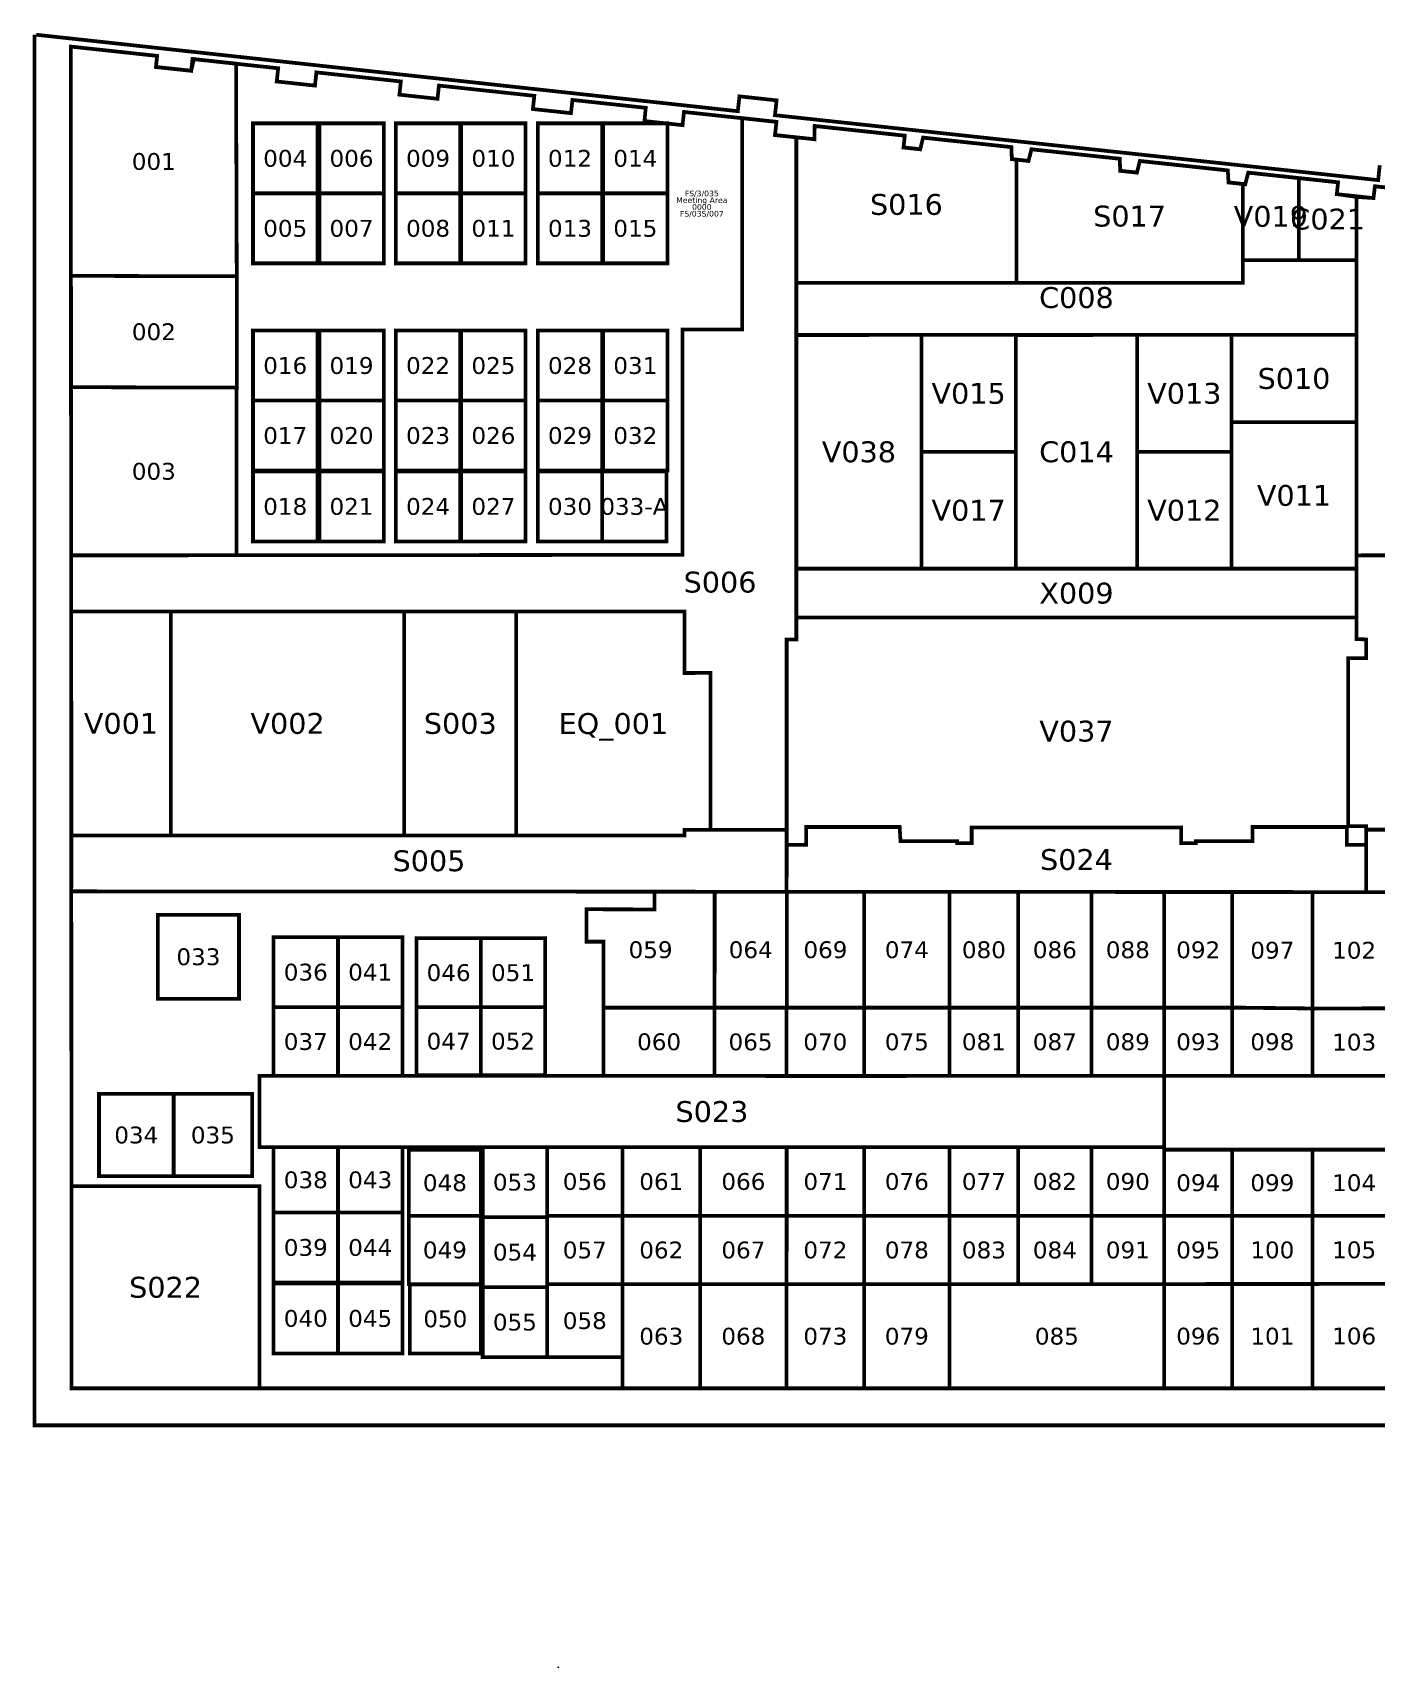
# Model space of a CAD drawing. Header units: millimetres. Extents: x -50 to 62924, y -6482 to 37305.
# Drawn here: x -50 to 35930, y -6482 to 37305 of the extents above; entities that cross this region are included whole.
import ezdxf
from ezdxf.enums import TextEntityAlignment as Align

# ---------------------------------------------------------------- set-up
doc = ezdxf.new("R2010")
doc.units = ezdxf.units.MM
doc.header["$MEASUREMENT"] = 0
doc.layers.get('0').update_dxf_attribs({"linetype": 'CONTINUOUS'})
for name, color, linetype in [('DESK NO.', 7, 'CONTINUOUS'), ('EXT. NO', 7, 'CONTINUOUS'), ('FT$', 213, 'CONTINUOUS'), ('G.O.P. NO.', 1, 'CONTINUOUS'), ('GROS$', 7, 'CONTINUOUS'), ('RM_', 161, 'CONTINUOUS'), ('RM_TXT', 7, 'CONTINUOUS'), ('USER ID', 7, 'CONTINUOUS')]:
    doc.layers.add(name, color=color, linetype=linetype)
doc.layers.get('FT$').off()
doc.styles.get("Standard").update_dxf_attribs({"font": 'verdana.TTF'})

# ---------------------------------------------------------------- blocks, each defined once
blk = doc.blocks.new('attribmeet4-2')
for p, q in [((-678.4147286594089, 1303.643358054966), (-733.9906334073021, 1370.912074881164)), ((-357.4211337148154, 1624.636952999566), (-424.6898505410063, 1680.21285774746)), ((-351.9137593275373, 1613.613793616258), (-244.1821772495678, 1511.927940739532)), ((-312.5591800605907, 1660.465572192175), (-190.696751651747, 1576.229861257872)), ((-123.7442656748171, 1420.395597538778), (-211.2879125896361, 1503.904964018051)), ((299.0086817012343, 1420.395597538782), (386.552328616046, 1503.904964018055)), ((487.8235960869933, 1660.465572192183), (365.9611676781642, 1576.22986125788)), ((527.1781753539544, 1613.613793616265), (419.4465932759776, 1511.927940739539)), ((532.685549741218, 1624.63695299957), (599.9542665674235, 1680.212857747463)), ((853.679144685826, 1303.643358054973), (909.2550494337193, 1370.912074881167)), ((-714.2433478520252, 1258.781404400741), (-630.0076369177259, 1136.918975991905)), ((-667.3915692761075, 1298.135983667695), (-565.7057163993813, 1190.404401589722)), ((-474.1733731986242, 1069.966490014975), (-557.6827396778972, 1157.510136929786)), ((649.4377892250341, 1069.966490014978), (732.9471557043071, 1157.510136929794)), ((842.6559853025101, 1298.135983667698), (740.9701324257912, 1190.404401589725)), ((889.5077638784278, 1258.781404400748), (805.2720529441285, 1136.918975991908)), ((-714.2433478520252, 458.3986282531496), (-630.0076369177186, 580.2610566619896)), ((-667.3915692761075, 419.0440489861994), (-565.7057163993741, 526.7756310641726)), ((-474.1733731986242, 647.2135426389195), (-557.6827396778972, 559.6698957241042)), ((649.4377892250413, 647.2135426389195), (732.9471557043144, 559.6698957241078)), ((842.6559853025246, 419.0440489861994), (740.9701324257985, 526.7756310641726)), ((889.5077638784423, 458.3986282531532), (805.2720529441431, 580.2610566619896)), ((-678.4147286594089, 413.5366745989249), (-733.9906334073021, 346.2679577727304)), ((-357.4211337148154, 92.54307965432781), (-424.6898505410063, 36.96717490643459)), ((-351.9137593275373, 103.5662390376328), (-244.1821772495678, 205.252091914359)), ((-312.5591800605907, 56.71446046171513), (-190.696751651747, 140.950171396018)), ((-123.7442656748171, 296.7844351151161), (-211.2879125896288, 213.2750686358431)), ((299.0086817012343, 296.7844351151161), (386.5523286160533, 213.2750686358431)), ((487.8235960870079, 56.71446046171877), (365.9611676781642, 140.9501713960217)), ((527.1781753539544, 103.5662390376365), (419.4465932759849, 205.2520919143626)), ((532.6855497412325, 92.54307965432781), (599.9542665674235, 36.96717490643459)), ((853.679144685826, 413.5366745989286), (909.2550494337193, 346.2679577727304))]:
    blk.add_line(p, q)
blk.add_circle((87.63220801320858, 858.5900163269525), 600)
for centre, radius, start, end in [((-482.9878212725525, 1692.929933698024), 59.66889819513867, 285.3174819639891, 103.7349711330629), ((658.2522372989624, 1692.929933698031), 59.66889819513867, 76.26502886693713, 254.6825180360109), ((-746.70770935787, 1429.210045612706), 59.66889819513867, 166.2650288669866, 344.682518036267), ((-284.0437152707673, 1230.265939610928), 562.5553588636852, 112.261065160936, 157.738934839064), ((-277.9942489590176, 1224.216473299179), 452.6194436559768, 114.7134097283245, 155.286590271399), ((-818.6709126765782, 1764.893137016743), 814.485733991445, 300.7579520874068, 329.2420479131113), ((-324.9611561173806, 1630.928561539889), 32.03504343856697, 67.22347857096759, 212.7173146425754), ((-222.3937219585423, 1548.199782138321), 42.31292074881826, 239.0068083478122, 41.48678419072045), ((-193.4017847044015, 1379.377771837795), 80.83707059682546, 337.4327041800954, 30.49170126647439), ((368.6662007308114, 1379.377771837806), 80.83707059682546, 149.5082987335256, 202.5672958199047), ((993.9353287029953, 1764.893137016743), 814.485733991445, 210.7579520868887, 239.2420479125932), ((397.6581379849522, 1548.199782138328), 42.31292074881826, 138.5132158092795, 300.9931916521878), ((500.2255721437905, 1630.928561539893), 32.03504343856697, 327.2826853574247, 112.7765214290324), ((453.2586649854347, 1224.216473299179), 452.6194436559768, 24.71340972860101, 65.28659027167551), ((459.3081312971844, 1230.265939610928), 562.5553588636852, 22.26106516093597, 67.73893483906403), ((921.9721253842727, 1429.210045612714), 59.66889819513867, 195.317481963733, 13.73497113301338), ((-684.7063371997356, 1271.183380457538), 32.03504343856697, 57.28268535722426, 202.7765214286634), ((-601.9775577981636, 1168.615946298696), 42.31292074881826, 228.5132158092015, 30.99319165218783), ((-433.1555474976412, 1139.624009044555), 80.83707059682546, 239.5082987335256, 292.5672958200972), ((608.4199635240511, 1139.624009044566), 80.83707059682546, 247.4327041799029, 300.4917012664744), ((777.2419738245735, 1168.615946298703), 42.31292074881826, 149.0068083478122, 311.4867841907985), ((859.9707532261382, 1271.183380457542), 32.03504343856697, 337.2234785713365, 122.7173146427757), ((-684.7063371997356, 445.9966521963561), 32.03504343856697, 157.2234785713366, 302.7173146427758), ((-601.9775577981636, 548.5640863551944), 42.31292074881826, 329.0068083478122, 131.4867841907985), ((-433.1555474976412, 577.5560236093352), 80.83707059682546, 67.43270417990286, 120.4917012664744), ((-818.6709126765854, -47.71310436284148), 814.485733991445, 30.75795208688868, 59.24204791259318), ((993.9353287029953, -47.71310436284512), 814.485733991445, 120.7579520874068, 149.2420479131113), ((608.4199635240584, 577.5560236093352), 80.83707059682546, 59.50829873352561, 112.5672958200971), ((777.2419738245808, 548.564086355198), 42.31292074881826, 48.51321580920148, 210.9931916521878), ((859.9707532261527, 445.9966521963561), 32.03504343856697, 237.2826853572242, 22.77652142866345), ((-746.70770935787, 287.9699870411878), 59.66889819513867, 15.31748196373301, 193.7349711330134), ((-284.0437152707746, 486.9140930429694), 562.5553588636852, 202.261065160936, 247.738934839064), ((-277.9942489590176, 492.9635593547227), 452.6194436559768, 204.713409728601, 245.2865902716755), ((-482.9878212725453, 24.25009895587027), 59.66889819513867, 256.2650288669371, 74.68251803601089), ((-324.9611561173806, 86.2514711140011), 32.03504343856697, 147.2826853574246, 292.7765214290324), ((-222.3937219585423, 168.9802505155694), 42.31292074881826, 318.5132158092796, 120.9931916521878), ((-193.4017847044015, 337.8022608160954), 80.83707059682546, 329.5082987335256, 22.56729581990466), ((368.6662007308187, 337.8022608160991), 80.83707059682546, 157.4327041800953, 210.4917012664744), ((397.6581379849595, 168.9802505155731), 42.31292074881826, 59.00680834781217, 221.4867841907205), ((500.2255721437978, 86.25147111400474), 32.03504343856697, 247.2234785709676, 32.7173146425754), ((658.2522372989697, 24.25009895587391), 59.66889819513867, 105.3174819639891, 283.7349711330629), ((453.2586649854347, 492.9635593547191), 452.6194436559768, 294.7134097283245, 335.286590271399), ((459.3081312971844, 486.9140930429658), 562.5553588636852, 292.261065160936, 337.738934839064), ((921.9721253842872, 287.9699870411878), 59.66889819513867, 346.2650288669866, 164.682518036267)]:
    blk.add_arc(centre, radius, start, end)
at = {"layer": 'DESK NO.', "linetype": 'Continuous', "flags": 12}
blk.add_attdef('DESK.NO', text='', height=150, dxfattribs=at).set_placement((80.9073413435035, 1051.420354466925), align=Align.CENTER)
at = {"layer": 'EXT. NO', "linetype": 'Continuous', "flags": 12}
blk.add_attdef('EXT.NO', text='', height=150, dxfattribs=at).set_placement((80.9073413435035, 690.1379533755207), align=Align.CENTER)
at = {"layer": 'G.O.P. NO.', "linetype": 'Continuous', "flags": 12}
blk.add_attdef('GOP.NO', text='', height=150, dxfattribs=at).set_placement((80.9073413435035, 509.4967528298184), align=Align.CENTER)
at = {"layer": 'USER ID', "linetype": 'Continuous', "flags": 12}
blk.add_attdef('USER-ID', text='', height=150, dxfattribs=at).set_placement((80.9073413435035, 870.779153921223), align=Align.CENTER)
blk = doc.blocks.new('_AFMLGND')
blk.add_point((0, 0))

msp = doc.modelspace()

# ---------------------------------------------------------------- linework, layer by layer
at = {"layer": 'GROS$', "linetype": 'Continuous', "const_width": 100, "flags": 128}
msp.add_lwpolyline([(52678.751, 0.352999999999156), (-0.00999999999839929, 0), (-0.00999999999839929, 37255.148), (-0.00999999999839929, 37255.147), (18832.49099999999, 35202.029), (18875.315, 35599.73), (19869.56699999999, 35492.671), (19826.743, 35094.97), (35979.72, 33355.65), (36022.54399999999, 33753.351)], dxfattribs=at)
at = {"layer": 'GROS$', "linetype": 'Continuous', "ltscale": 500, "const_width": 100, "flags": 128}
for points in [[(52393.60999502424, 990.8599999999988), (990.1100000000006, 990.8599999999988), (971.2735790797101, 36930.42)], [(990.1100000000006, 36930.42), (3282.042446091988, 36683.63500975583), (3249.889999999999, 36385.03), (4194.429592941614, 36283.32621958239), (4228.461948504779, 36599.41574619743), (4266.409813425155, 36595.32826785211), (6523.370000000003, 36352.31), (6485.26783368081, 35998.43538447435), (7509.17330069995, 35888.18350562407), (7547.273946586594, 36242.05895511195), (9808.214996994675, 35998.60581729161), (9770.11, 35644.726), (10790.21360638829, 35534.88634444657), (10828.31383203438, 35888.75789077717), (13382.5533985907, 35613.73014611033), (13344.45, 35259.856), (14364.55330329673, 35150.01352974026), (14402.82, 35503.86), (16366.47470335332, 35292.46368932382), (16332.17, 34938.136), (17352.27358478464, 34828.29614381613), (17390.55, 35182.14999999999), (19866.50561727712, 34915.60217873765), (19828.39762532377, 34561.67482942349), (20884.94, 34451.57635540693), (20890.58, 34805.27), (23303.21496871485, 34545.48830432557), (23269.18, 34229.39999999999), (23716.60040705838, 34181.2237804176), (23793.14, 34492.73), (26157.09, 34240.00999999999), (26169.67, 33917.08), (26617.09, 33868.89999999999), (26695.71, 34180.19), (29059.65, 33927.47), (29072.14, 33604.55), (29519.56, 33556.37), (29598.27, 33867.64999999999), (31953.53, 33614.04), (31972.62, 33292.23), (32420.04040705839, 33244.0537804176), (32500.83, 33555.11), (34906.42388453163, 33295.98512838533), (34872.4, 32979.99), (35854.72161240842, 32874.21577875422), (35893.37, 33189.81), (38161.49602588558, 32945.6359742907)]]:
    msp.add_lwpolyline(points, dxfattribs=at)
at = {"layer": 'RM_', "linetype": 'Continuous', "ltscale": 500, "const_width": 100, "flags": 128}
for points in [[(5394.888523344231, 36476.45857642234), (5414.014616631652, 30779.58575113544), (974.4910313806183, 30791.57756783927), (971.2721957113622, 36933.05944249629), (3281.825175971095, 36684.26947677793), (3249.888616631652, 36387.66944249629), (4194.428209573266, 36285.96566207868), (4266.408430056807, 36597.9677103484)], [(978.4159326174704, 23302.93500177535), (17349.99061663164, 23317.95044249629), (17349.99061663164, 29352.95044249629), (18949.99061663164, 29352.95044249629), (18949.99061663164, 35016.80570142005), (19866.50423390875, 34918.24162123394), (19828.39624195542, 34564.31427191978), (20399.91061663165, 34502.70344249629), (20399.91061663165, 21052.84744249629), (20139.98861663163, 21052.84744249629), (20139.98861663163, 15952.9774424963), (18099.97461663163, 15952.9774424963), (18099.97461663163, 20154.8674424963), (17405.97661663164, 20153.07744249629), (17405.97661663164, 21802.82444249629), (979.2020782167965, 21802.98301750872)], [(26292.36512782823, 30603.0694424963), (20399.91061663165, 30603.0694424963), (20399.91061663165, 34502.70344249629), (20884.93661663163, 34450.47672612498), (20890.57934133083, 34807.84388575987), (23303.20632131255, 34548.06028455419), (23269.18165947081, 34232.06770183984), (23716.59661663164, 34183.7894424963), (23793.14035323897, 34495.30199635174), (26157.15381929843, 34240.75293567752), (26169.66861663165, 33919.71944249629), (26292.36512782823, 33906.10021487532)], [(32355.21861663164, 30603.0694424963), (26292.36512782823, 30603.0694424963), (26292.36512782823, 33906.10021487532), (26616.92814002084, 33870.07394569054), (26695.8413819515, 34182.74750048389), (29059.71430436554, 33928.21099112397), (29072.13861663165, 33607.1894424963), (29519.55861663164, 33559.00944249629), (29598.40238195009, 33870.20550048404), (31953.53271334872, 33616.61038201836), (31972.61606803408, 33294.91240552322), (32355.21861663164, 33253.67897767959)], [(33854.91861663165, 33411.85885474742), (33854.91861663165, 31213.2994424963), (32355.21861663164, 31213.2994424963), (32355.21861663164, 33253.67897767959), (32420.03902369004, 33246.69322291389), (32500.96443863978, 33557.6633867015), (33854.91861663165, 33411.85885474742)], [(33854.91861663165, 33411.85885474742), (33854.91861663165, 31213.2994424963), (35399.9285298984, 31213.31123511131), (35399.91561663165, 32905.14337863558), (34872.39861663163, 32982.62944249628), (34906.42250116359, 33298.62457088158)], [(35399.91561663165, 32905.14337863558), (35854.72022904005, 32876.85522125052), (35893.36861663163, 33192.44944249629), (36849.99061663164, 33089.36920315372), (36849.99061663164, 29352.95044249629), (38449.99061663164, 29352.95044249629), (38449.99461663165, 27853.0794424963), (36849.99461663165, 27853.0794424963), (36849.99461663165, 23318.02844249629), (35399.98890853635, 23302.8016510155), (35399.91561663165, 32905.14337863558)], [(33854.91861663165, 31213.2994424963), (35399.9285298984, 31213.31123511131), (35399.94379455023, 29213.41228534396), (20399.91061663165, 29207.1744424963), (20399.91061663165, 30603.0694424963), (32355.21861663164, 30603.0694424963), (32355.21861663164, 31211.28946930129)], [(974.4910313806183, 30791.57756783927), (5414.014616631652, 30779.58575113544), (5414.014616631652, 27797.02844249629), (976.054230525289, 27809.02107849442)], [(20399.91061663165, 29207.1744424963), (23748.69709031494, 29208.56705299958), (23748.10749651549, 22948.00060673292), (20399.91061663165, 22948.00060673292)], [(23748.69709031494, 29208.56705299958), (26275.56974294967, 29209.61786630888), (26275.29346198499, 26078.80915283428), (23748.40234288793, 26078.80915283428)], [(26275.5697491809, 29202.76859898769), (29523.69565834934, 29210.96861658852), (29526.30014667347, 22948.00042863484), (26275.56975662261, 22948.30656874183)], [(29524.99861663165, 29208.56705299958), (32051.87027033834, 29212.01997132447), (32051.5949883017, 26078.80915283428), (29526.30014294836, 26078.80915283428)], [(32051.87027033834, 29212.01997132447), (35399.94379455023, 29213.41228534396), (35399.94379455023, 26874.77981040528), (32051.87034090217, 26875.26586890258)], [(5405.994616631651, 27797.02844249629), (5410.112715422681, 23306.99960042391), (978.4150196716711, 23304.67688631198), (976.054230525289, 27809.02107849442)], [(32051.87314020747, 26874.77981040528), (35399.94379455023, 26874.77981040528), (35399.99161663165, 22948.0004424963), (32051.30003857502, 22946.90314582955)], [(23749.99861663165, 26078.80915283428), (26275.57259125358, 26078.80915283428), (26274.99859320136, 22947.76263476421), (23749.99862035677, 22948.00042863484)], [(29526.30014294836, 26078.80915283428), (32051.87411757029, 26078.80915283428), (32051.30003857502, 22947.76263477183), (29526.30014667347, 22948.00043550765)], [(37699.64461663165, 15956.18444249629), (37699.64461663165, 20158.07444249629), (38393.64261663164, 20156.28444249629), (38393.64261663164, 21806.03144249629), (45899.71061663164, 21806.03144249629), (45899.70961154415, 21203.0004639877), (52885.71061663164, 21203.3504424963), (52884.34386769281, 20468.85018439741), (54892.47339787267, 20469.22940253872), (54893.83061663163, 23302.95044249629), (35399.98890853635, 23302.80165162533), (35399.98890853635, 21058.6333714506), (35659.98861663166, 21053.00644249629), (35659.98861663166, 20552.84744249629), (35174.91461663163, 20552.84744249629), (35174.91461663163, 16053.1784424963), (35659.98861663166, 16053.1784424963), (35659.98861663166, 15956.18444249629)], [(3650.013731545911, 21802.93554100119), (9899.908616631648, 21802.8244424963), (9899.908616631647, 15803.03844243767), (3649.997574432906, 15803.0018073941)], [(9899.908616631648, 21802.8244424963), (12899.97661663165, 21802.8244424963), (12899.97661663165, 15803.0384424963), (9899.91861787293, 15803.0384424963)], [(12899.97661663165, 21802.8244424963), (17405.97661663165, 21802.8244424963), (17405.97661663165, 20153.07744249629), (18099.97461663164, 20154.8674424963), (18099.97461663164, 15952.9774424963), (17405.99461663166, 15952.9774424963), (17405.99461663166, 15797.03241850428), (12899.97661663165, 15803.0384424963)], [(20399.91061663165, 21638.45644249629), (35399.98890853635, 21638.4564424963), (35399.98890853635, 21058.6333714506), (35659.98861663166, 21053.00644249629), (35659.98861663166, 20552.84744249629), (35174.91461663163, 20552.84744249629), (35174.91461663163, 16053.1784424963), (35659.98861663166, 16053.1784424963), (35659.98861663166, 15552.82444249629), (35139.98861663166, 15552.82444249629), (35139.98861663166, 16028.0004424963), (32611.61261663164, 16028.0004424963), (32611.61261663164, 15650.4544424963), (31094.02561663164, 15650.4544424963), (31094.02561663164, 15592.36944249629), (30706.02561663164, 15592.36944249629), (30706.02561663164, 16016.63344249628), (25093.95161663165, 16016.63344249628), (25093.95161663165, 15592.36944249629), (24705.95161663165, 15592.36944249629), (24705.95161663165, 15650.4544424963), (23188.36461663165, 15650.4544424963), (23166.04061663165, 16028.0004424963), (20659.98861663163, 16028.0004424963), (20659.98861663163, 15552.82444249629), (20139.98861663163, 15552.82444249629), (20139.98861663163, 21052.84744249629), (20399.91061663165, 21052.84744249629)], [(990.1081818936946, 15803.01105901366), (17405.97661663164, 15797.03244249629), (17405.99461663165, 15952.9774424963), (18099.97461663163, 15952.9774424963), (20139.98861663163, 15952.9774424963), (20139.06293308066, 14293.15441940087), (983.1324840990856, 14303.83768470905)], [(20139.98861663163, 15552.82444249629), (20659.98861663163, 15552.82444249629), (20659.98861663163, 16028.0004424963), (23166.04061663165, 16028.0004424963), (23188.36461663165, 15650.4544424963), (24705.95161663165, 15650.4544424963), (24705.95161663165, 15592.3694424963), (25093.95161663165, 15592.3694424963), (25093.95161663165, 16016.63344249629), (30706.02561663164, 16016.63344249629), (30706.02561663164, 15592.3694424963), (31094.02561663164, 15592.3694424963), (31094.02561663164, 15650.4544424963), (32611.61261663164, 15650.4544424963), (32611.61261663164, 16028.0004424963), (35139.98861663166, 16028.0004424963), (35139.98861663166, 15552.82444249629), (35659.98861663166, 15552.82444249629), (35661.13033214947, 14284.49776006514), (26341.86876015801, 14289.69511365311), (20139.06293308066, 14293.15441940087)], [(18212.50200269892, 14294.22886272308), (16604.46251255423, 14288.60248374641), (16604.46251255421, 13820.00391226295), (14780.73405979005, 13824.01817737962), (14780.73405979005, 12955.41596217129), (15237.73405979006, 12955.41596217129), (15237.73405979006, 11188.22446196228), (18210.7540859779, 11188.22446196228)], [(20144.71225894441, 14293.15126877098), (18212.50200269892, 14294.22886272309), (18210.75408597791, 11188.22446196228), (20142.96494319771, 11188.22446196228)], [(22215.00943497024, 14291.99666372284), (20144.71225894441, 14293.15126877098), (20142.96494319771, 11188.22446196229), (22215.00943497024, 11188.22446196229)], [(24501.56661663165, 14290.72145043685), (22215.00943497024, 14291.99666372284), (22215.00943497024, 11188.22446196229), (24501.56661663165, 11188.22446196229)], [(26341.86876015801, 14289.69511365311), (24501.56661663165, 14290.72145043685), (24501.56661663165, 13110.03244249629), (24501.56661663165, 11188.22446196229), (26341.86876015802, 11188.22446196229)], [(28301.56661663165, 14288.60218986221), (26341.86876015801, 14289.69511365311), (26341.86876015801, 11188.22446196228), (28301.56661663165, 11188.22446196228)], [(30250.70619202041, 14284.87571270148), (28301.56661663166, 14288.60218986221), (28301.56661663166, 11188.22446196229), (30250.70619201793, 11188.22446196229)], [(30250.70619202042, 14284.87571270147), (32072.10061663165, 14286.49936248022), (32072.10061663165, 11191.40707513654), (30250.70619201793, 11188.22446196229)], [(32072.10061663165, 14286.49936248022), (34218.55750528236, 14285.30228314883), (34218.55750528236, 11167.01066667465), (32072.10061663165, 11191.40707513654)], [(5474.998616631652, 11427.63944249629), (5474.998616631652, 13677.63944249629), (3299.998616631653, 13677.63944249629), (3299.998616631653, 11427.63944249629)], [(10224.99861663165, 13052.63944249629), (11949.99861663165, 13052.63944249629), (11949.99861663165, 11202.63944249629), (10224.99861663165, 11202.63944249629), (10224.99861663165, 13052.63944249629)], [(11949.99861663165, 13052.63944249629), (13674.99861663165, 13052.63944249629), (13674.99861663165, 11202.63944249629), (11949.99861663165, 11202.63944249629), (11949.99861663165, 13052.63944249629)], [(10224.99861663165, 11202.63944249629), (11949.99861663165, 11202.63944249629), (11949.99861663165, 9377.639442496293), (10224.99861663165, 9377.639442496293), (10224.99861663165, 11202.63944249629)], [(11949.99861663165, 11202.63944249629), (13674.99861663165, 11202.63944249629), (13674.99861663165, 9377.639442496293), (11949.99861663165, 9377.639442496293), (11949.99861663165, 11202.63944249629)], [(18210.75408597791, 11188.22446196228), (18210.75408597791, 9362.259962171287), (15237.73405979006, 9362.259962171287), (15237.73405979006, 11188.22446196228)], [(18210.75408597791, 9362.259962171287), (18210.75408597791, 11188.22446196228), (20134.58896091675, 11188.22446196228), (20134.58896091675, 9356.929102361864)], [(22215.00943497024, 11188.22446196229), (22215.00943497024, 9356.929102361864), (20134.58896091675, 9356.929102361864), (20134.58896091675, 11188.22446196229)], [(22215.00943497024, 9356.929102361864), (22215.00943497024, 11188.22446196229), (24501.56661663165, 11188.22446196229), (24501.56661663165, 9360.03244249629)], [(24501.56661663165, 9360.03244249629), (24501.56661663165, 11188.22446196229), (26341.86876015801, 11188.22446196228), (26341.86876015801, 9360.03244249629)], [(28301.56661663165, 11188.22446196228), (28301.56661663165, 9360.03244249629), (26341.86876015801, 9360.03244249629), (26341.86876015801, 11188.22446196228)], [(30250.70619201793, 11188.22446196229), (30250.70619201793, 9360.03244249629), (28301.56661663165, 9360.03244249629), (28301.56661663165, 11188.22446196229)], [(32072.10061663165, 11188.22446196229), (34218.55750528236, 11167.01066667465), (34218.55750528236, 9360.032442496296), (32072.10061663165, 9360.032442496296)], [(30250.70619201793, 9360.03244249629), (47393.97862674911, 9360.00059686434), (47393.81061663164, 7384.077442496346), (30250.70619201792, 7384.077442496353)], [(3724.998616631652, 6677.639442496293), (3724.998616631652, 8877.639442496293), (1724.998616631652, 8877.639442496293), (1724.998616631652, 6677.639442496293)], [(3724.998616631652, 8877.639442496293), (3724.998616631652, 6677.639442496293), (5824.998616631652, 6677.639442496293), (5824.998616631652, 8877.639442496293)], [(15743.15261663165, 5613.032442496289), (15743.15261663165, 7451.493966040216), (13724.99861663165, 7451.493966040216), (13724.99861663165, 5613.032442496289)], [(15743.15261663165, 7451.493966040216), (15743.15261663165, 5613.032442496296), (17822.13343497024, 5613.032442496296), (17822.13343497024, 7451.493966040216)], [(17822.13343497024, 5613.032442496296), (17822.13343497024, 7451.493966040216), (20140.8553377072, 7451.493966040216), (20140.8553377072, 5613.032442496296)], [(22215.00943497023, 5613.032442496296), (22215.00943497023, 7451.493966040216), (20140.8553377072, 7451.493966040216), (20140.8553377072, 5613.032442496296)], [(22215.00943497024, 5613.032442496296), (22215.00943497023, 7451.493966040216), (24501.56661663165, 7451.493966040216), (24501.56661663165, 5613.032442496289)], [(26341.86876015801, 7451.493966040223), (25407.73601653261, 7451.493966040223), (24501.56661663166, 7451.493966040223), (24501.56661663165, 5613.032442496296), (26341.86876015801, 5613.032442496289)], [(28301.56661663166, 7451.493966040223), (26341.86876015801, 7451.493966040223), (26341.86876015801, 5613.032442496296), (28301.56661663166, 5613.032442496296)], [(30250.70619201792, 7451.493966040223), (28301.56661663166, 7451.493966040223), (28301.56661663166, 5613.032442496289), (30250.70619201791, 5613.032442496289)], [(10025.66670239948, 5613.032442496289), (10025.66670239948, 7384.077442496309), (11949.99861663166, 7384.077442496309), (11949.99861663166, 5613.032442496289)], [(11949.99861663165, 5613.032442496289), (10025.66670239948, 5613.032442496289), (10025.66670239948, 3783.077442496287), (11949.99861663165, 3783.077442496287)], [(15743.15261663165, 5613.032442496289), (13724.99861663165, 5613.032442496289), (13724.99861663165, 3783.077442496287), (15743.15261663165, 3783.077442496287)], [(17822.13343497024, 5613.032442496289), (15743.15261663165, 5613.032442496289), (15743.15261663165, 3783.077442496287), (17822.13343497024, 3783.077442496287)], [(20139.87135536238, 5613.032442496289), (17822.13343497024, 5613.032442496289), (17822.13343497024, 3783.077442496287), (20138.85078918215, 3783.077442496287)], [(22215.00943497024, 5613.032442496289), (20139.87135536238, 5613.032442496289), (20138.85078918215, 3783.077442496287), (22215.00943497023, 3783.077442496287)], [(24501.56661663166, 5613.032442496289), (22215.00943497024, 5613.032442496296), (22215.00943497024, 3783.077442496287), (24501.56661663165, 3783.077442496287)], [(26341.86876015801, 5613.032442496289), (24501.56661663166, 5613.032442496289), (24501.56661663165, 3783.077442496287), (26341.86876015801, 3783.077442496287)], [(28301.56661663166, 5613.032442496289), (26341.86876015801, 5613.032442496289), (26341.86876015801, 3783.077442496287), (28301.56661663165, 3783.077442496287)], [(30250.70619201792, 5613.032442496289), (28301.56661663165, 5613.032442496289), (28301.56661663165, 3783.077442496287), (30250.70619201793, 3783.077442496287)], [(10049.99861663165, 3777.639442496293), (10049.99861663165, 1927.639442496293), (11949.99861663165, 1927.639442496293), (11949.99861663165, 3777.639442496293)], [(13724.99861663165, 1827.639442496293), (15743.15261663165, 1827.639442496293), (15743.15261663165, 3783.077442496287), (13724.99861663165, 3783.077442496287)], [(17822.13343497023, 3783.077442496287), (15743.15261663165, 3783.077442496287), (15743.15261663165, 993.4994424962933), (17822.13343497024, 993.4994424962933)], [(20138.85078918215, 3783.077442496287), (17822.13343497024, 3783.077442496287), (17822.13343497023, 993.4994424962933), (20136.02861663165, 993.4994424962933), (20136.02861663165, 1973.031431547868), (20137.84132624813, 1973.031431547868)], [(22215.00943497024, 3783.077442496287), (20138.85078918215, 3783.077442496287), (20137.29504110971, 993.4994424962933), (22215.00943497023, 993.4994424962933)], [(24501.56661663165, 3783.077442496287), (22215.00943497024, 3783.077442496287), (22215.00943497024, 993.4994424962933), (24501.56661663165, 993.4994424962933)], [(24501.56661663165, 3783.077442496287), (26341.86876015801, 3783.077442496287), (30250.70619201793, 3783.077442496287), (30250.70619201793, 3783.077442496287), (30250.70619201794, 993.4994424962933), (24501.56661663165, 993.4994424962933), (24501.56661663165, 3783.077442496287), (24501.56661663165, 3783.077442496287)]]:
    msp.add_lwpolyline(points, close=True, dxfattribs=at)
for points in [[(7574.998616631652, 34877.63944249629), (7574.998616631652, 33002.63944249629), (5849.998616631652, 33002.63944249629), (5849.998616631652, 34877.63944249629), (7574.998616631652, 34877.63944249629)], [(9349.998616631652, 34877.63944249629), (9349.998616631652, 33002.63944249629), (7624.998616631652, 33002.63944249629), (7624.998616631652, 34877.63944249629), (9349.998616631652, 34877.63944249629)], [(11399.99861663165, 34877.63944249629), (11399.99861663165, 33002.63944249629), (9674.998616631652, 33002.63944249629), (9674.998616631652, 34877.63944249629), (11399.99861663165, 34877.63944249629)], [(13149.99861663165, 34877.63944249629), (13149.99861663165, 33002.63944249629), (11424.99861663165, 33002.63944249629), (11424.99861663165, 34877.63944249629), (13149.99861663165, 34877.63944249629)], [(15199.99861663165, 34877.63944249629), (15199.99861663165, 33002.63944249629), (13474.99861663165, 33002.63944249629), (13474.99861663165, 34877.63944249629), (15199.99861663165, 34877.63944249629)], [(15224.99861663165, 34877.63944249629), (16949.96358818678, 34877.67166745734), (16949.96358818678, 33002.63944249629), (15224.99861663165, 33002.63944249629), (15224.99861663165, 34877.63944249629)], [(7574.998616631652, 33002.63944249629), (7574.998616631652, 31127.63944249629), (5849.998616631652, 31127.63944249629), (5849.998616631652, 33002.63944249629), (7574.998616631652, 33002.63944249629)], [(9349.998616631652, 33002.63944249629), (9349.998616631652, 31127.63944249629), (7624.998616631652, 31127.63944249629), (7624.998616631652, 33002.63944249629), (9349.998616631652, 33002.63944249629)], [(9674.998616631652, 33002.63944249629), (11399.99861663165, 33002.63944249629), (11399.99861663165, 31127.63944249629), (9674.998616631652, 31127.63944249629), (9674.998616631652, 33002.63944249629)], [(13149.99861663165, 33002.63944249629), (13149.99861663165, 31127.63944249629), (11424.99861663165, 31127.63944249629), (11424.99861663165, 33002.63944249629), (13149.99861663165, 33002.63944249629)], [(15199.99861663165, 33002.63944249629), (15199.99861663165, 31127.63944249629), (13474.99861663165, 31127.63944249629), (13474.99861663165, 33002.63944249629), (15199.99861663165, 33002.63944249629)], [(16949.99861663165, 33002.63944249629), (16949.99861663165, 31127.63944249629), (15224.99861663165, 31127.63944249629), (15224.99861663165, 33002.63944249629), (16949.99861663165, 33002.63944249629)], [(7574.998616631652, 29327.63944249629), (7574.998616631652, 27452.63944249629), (5849.998616631652, 27452.63944249629), (5849.998616631652, 29327.63944249629), (7574.998616631652, 29327.63944249629)], [(9349.998616631652, 29327.63944249629), (9349.998616631652, 27452.63944249629), (7624.998616631652, 27452.63944249629), (7624.998616631652, 29327.63944249629), (9349.998616631652, 29327.63944249629)], [(11399.99861663165, 29327.63944249629), (11399.99861663165, 27452.63944249629), (9674.998616631652, 27452.63944249629), (9674.998616631652, 29327.63944249629), (11399.99861663165, 29327.63944249629)], [(13149.99861663165, 29327.63944249629), (13149.99861663165, 27452.63944249629), (11424.99861663165, 27452.63944249629), (11424.99861663165, 29327.63944249629), (13149.99861663165, 29327.63944249629)], [(15199.99861663165, 29327.63944249629), (15199.99861663165, 27452.63944249629), (13474.99861663165, 27452.63944249629), (13474.99861663165, 29327.63944249629), (15199.99861663165, 29327.63944249629)], [(16949.99861663165, 29327.63944249629), (16949.99861663165, 27452.63944249629), (15224.99861663165, 27452.63944249629), (15224.99861663165, 29327.63944249629), (16949.99861663165, 29327.63944249629)], [(7574.998616631652, 27452.63944249629), (7574.998616631652, 25577.63944249629), (5849.998616631652, 25577.63944249629), (5849.998616631652, 27452.63944249629), (7574.998616631652, 27452.63944249629)], [(9349.998616631652, 27452.63944249629), (9349.998616631652, 25577.63944249629), (7624.998616631652, 25577.63944249629), (7624.998616631652, 27452.63944249629), (9349.998616631652, 27452.63944249629)], [(11399.99861663165, 27452.63944249629), (11399.99861663165, 25577.63944249629), (9674.998616631652, 25577.63944249629), (9674.998616631652, 27452.63944249629), (11399.99861663165, 27452.63944249629)], [(13149.99861663165, 27452.63944249629), (13149.99861663165, 25577.63944249629), (11424.99861663165, 25577.63944249629), (11424.99861663165, 27452.63944249629), (13149.99861663165, 27452.63944249629)], [(15199.99861663165, 27452.63944249629), (15199.99861663165, 25577.63944249629), (13474.99861663165, 25577.63944249629), (13474.99861663165, 27452.63944249629), (15199.99861663165, 27452.63944249629)], [(16949.99861663165, 27452.63944249629), (16949.99861663165, 25577.63944249629), (15224.99861663165, 25577.63944249629), (15224.99861663165, 27452.63944249629), (16949.99861663165, 27452.63944249629)], [(7574.998616631652, 25552.63944249629), (7574.998616631652, 23677.63944249629), (5849.998616631652, 23677.63944249629), (5849.998616631652, 25552.63944249629), (7574.998616631652, 25552.63944249629)], [(9349.998616631652, 25552.63944249629), (9349.998616631652, 23677.63944249629), (7624.998616631652, 23677.63944249629), (7624.998616631652, 25552.63944249629), (9349.998616631652, 25552.63944249629)], [(11399.99861663165, 25552.63944249629), (11399.99861663165, 23677.63944249629), (9674.998616631652, 23677.63944249629), (9674.998616631652, 25552.63944249629), (11399.99861663165, 25552.63944249629)], [(13149.99861663165, 25552.63944249629), (13149.99861663165, 23677.63944249629), (11424.99861663165, 23677.63944249629), (11424.99861663165, 25552.63944249629), (13149.99861663165, 25552.63944249629)], [(15199.99861663165, 25552.63944249629), (15199.99861663165, 23677.63944249629), (13474.99861663165, 23677.63944249629), (13474.99861663165, 25552.63944249629), (15199.99861663165, 25552.63944249629)], [(16924.99861663165, 25552.63944249629), (16924.99861663165, 23677.63944249629), (15199.99861663165, 23677.63944249629), (15199.99861663165, 25552.63944249629), (16924.99861663165, 25552.63944249629)], [(20399.91061663165, 22948.00042464882), (35399.98890853635, 22948.00044249628), (35399.98890853635, 21638.4564424963), (20399.91061663165, 21638.4564424963), (20399.91061663165, 22948.00042464882)], [(990.1081818937164, 15803.01105901366), (979.2020782168038, 21802.98301750872), (3650.013731545911, 21802.93554100119), (3649.997574432906, 15803.0018073941), (990.1081818937164, 15803.01105901366)], [(35659.98861663166, 15956.18444249629), (38393.62458021141, 15956.49997327531), (38393.83285789113, 15800.23969606686), (52569.91126960769, 15799.89386251599), (52569.84885121328, 14277.95444249625), (35661.13033214947, 14284.49776006514), (35659.98861663166, 15956.18444249629)], [(34218.55750528236, 14285.30228314883), (34218.55750528236, 14285.30228314883), (36454.25515229069, 14284.05543423301), (36454.25515229069, 11170.91721249957), (34218.55750528236, 11167.01066667465), (34218.55750528236, 14285.30228314883)], [(8124.998616631652, 13077.63944249629), (8124.998616631652, 11202.63944249629), (6399.998616631652, 11202.63944249629), (6399.998616631652, 13077.63944249629), (8124.998616631652, 13077.63944249629)], [(9849.998616631652, 13077.63944249629), (9849.998616631652, 11202.63944249629), (8124.998616631652, 11202.63944249629), (8124.998616631652, 13077.63944249629), (9849.998616631652, 13077.63944249629)], [(8124.998616631651, 11202.63944249629), (8124.998616631651, 9360.032442513293), (6399.998616631651, 9360.032442513293), (6399.998616631651, 11202.63944249629), (8124.998616631651, 11202.63944249629)], [(9849.998616631652, 11202.63944249629), (9849.998616631652, 9360.032442513293), (8124.998616631651, 9360.032442513293), (8124.998616631651, 11202.63944249629), (9849.998616631652, 11202.63944249629)], [(30250.70619201793, 11188.22446196229), (32072.10061663165, 11188.22446196229), (32072.10061663165, 9360.032442496296), (30250.70619201793, 9360.03244249629), (30250.70619201793, 11188.22446196229)], [(34218.55750528236, 11167.01066667465), (36454.25515229069, 11170.91721249957), (36454.25515229069, 9360.032442496304), (34218.55750528236, 9360.032442496296), (34218.55750528236, 11167.01066667465)], [(6026.119885497115, 9360.077442496295), (30250.70619201791, 9360.03244249629), (30250.70619201791, 7451.493966040223), (6026.119885497115, 7451.493966040209), (6026.119885497115, 9360.077442496295)], [(8124.998616631651, 7451.493966040209), (8124.998616631651, 5702.639442496293), (6399.998616631651, 5702.639442496293), (6399.998616631651, 7451.493966040209), (8124.99861663165, 7451.493966040209)], [(9849.998616631652, 7451.493966040209), (9849.998616631652, 5702.639442496293), (8124.998616631651, 5702.639442496293), (8124.99861663165, 7451.493966040209), (9849.998616631652, 7451.493966040209)], [(13724.99861663165, 7452.639442496293), (13724.99861663165, 5577.639442496293), (11999.99861663165, 5577.639442496293), (11999.99861663165, 7452.639442496293), (13724.99861663165, 7452.639442496293)], [(30250.70619201791, 7384.077442496353), (32072.10061663165, 7384.077442496346), (32072.10061663165, 5613.032442496289), (30250.70619201792, 5613.032442496289), (30250.70619201791, 7384.077442496353)], [(32072.10061663165, 7384.077442496346), (34218.55750528236, 7384.077442496346), (34218.55750528236, 5613.032442496289), (32072.10061663165, 5613.032442496289), (32072.10061663165, 7384.077442496346)], [(34218.55750528236, 7384.077442496346), (36454.25515229069, 7384.077442496346), (36454.25515229069, 5613.032442496289), (34218.55750528236, 5613.032442496289), (34218.55750528236, 7384.077442496346)], [(990.1086166316454, 6406.710406571896), (6026.119885497115, 6406.710406571896), (6026.119885497115, 993.4994424962933), (990.1100000000006, 990.8600000000006), (990.1086166316454, 6406.710406571896)], [(8124.998616631651, 5702.639442496293), (8124.998616631651, 3827.639442496293), (6399.998616631651, 3827.639442496293), (6399.998616631651, 5702.639442496293), (8124.998616631651, 5702.639442496293)], [(9849.998616631652, 5702.639442496293), (9849.998616631652, 3827.639442496293), (8124.998616631651, 3827.639442496293), (8124.998616631651, 5702.639442496293), (9849.998616631652, 5702.639442496293)], [(13724.99861663165, 5577.639442496293), (13724.99861663165, 3702.639442496293), (11999.99861663165, 3702.639442496293), (11999.99861663165, 5577.639442496293), (13724.99861663165, 5577.639442496293)], [(30250.70619201792, 5613.032442496289), (32072.10061663165, 5613.032442496289), (32072.10061663165, 3786.109038563853), (30250.70619201793, 3783.077442496287), (30250.70619201792, 5613.032442496289)], [(32072.10061663165, 5613.032442496289), (34218.55750528236, 5613.032442496289), (34218.55750528236, 3789.68168058739), (32072.10061663165, 3786.109038563853), (32072.10061663165, 5613.032442496289)], [(34218.55750528236, 5613.032442496289), (36454.25515229069, 5613.032442496289), (36454.25515229069, 3793.402858221038), (34218.55750528236, 3789.68168058739), (34218.55750528236, 5613.032442496289)], [(8124.998616631651, 3802.639442496293), (8124.998616631651, 1927.639442496293), (6399.998616631651, 1927.639442496293), (6399.998616631651, 3802.639442496293), (8124.998616631651, 3802.639442496293)], [(9849.998616631652, 3802.639442496293), (9849.998616631652, 1927.639442496293), (8124.998616631651, 1927.639442496293), (8124.998616631651, 3802.639442496293), (9849.998616631652, 3802.639442496293)], [(13724.99861663165, 3702.639442496293), (13724.99861663165, 1827.639442496293), (11999.99861663165, 1827.639442496293), (11999.99861663165, 3702.639442496293), (13724.99861663165, 3702.639442496293)], [(30250.70619201793, 3783.077442496287), (32072.10061663165, 3786.109038563853), (32072.10061663165, 993.4994424962933), (30250.70619201794, 993.4994424962933), (30250.70619201793, 3783.077442496287)], [(32072.10061663165, 993.4994424962933), (32072.10061663165, 3786.109038563853), (34218.55750528236, 3786.109038563853), (34218.55750528236, 993.4994424962933), (32072.10061663165, 993.4994424962933)], [(34218.55750528236, 3786.109038563853), (36454.25515229069, 3793.402858221038), (36454.25515229069, 993.4994424962933), (34218.55750528236, 993.4994424962933), (34218.55750528236, 3786.109038563853)]]:
    msp.add_lwpolyline(points, dxfattribs=at)

# ---------------------------------------------------------------- block references
at = {"ltscale": 500}
msp.add_blockref('_AFMLGND', (14023.95028349491, -6482.040441530262), dxfattribs=at)
at = {"layer": 'FT$', "linetype": 'Continuous'}
msp.add_blockref('attribmeet4-2', (17787.36379198679, 31871.84798367305), dxfattribs=at).add_auto_attribs({'GOP.NO': 'FS/03S/007', 'USER-ID': 'Meeting Area', 'EXT.NO': '0000', 'DESK.NO': 'FS/3/035'})

# ---------------------------------------------------------------- texts
at = {"layer": 'RM_TXT'}
for s, height, p in [('004', 450, (6712.498616631652, 33715.13944249629)), ('006', 450, (8487.498616631652, 33715.13944249629)), ('009', 450, (10537.49861663165, 33715.13944249629)), ('010', 450, (12287.49861663165, 33715.13944249629)), ('012', 450, (14337.49861663165, 33715.13944249629)), ('014', 450, (16087.48110240922, 33715.15555497682)), ('001', 450, (3192.643406171507, 33631.32259681587)), ('S016', 558.8, (23346.13787222994, 32426.05666412809)), ('S017', 558.8, (29323.79187222994, 32113.50847149009)), ('V019', 558.8, (33105.06861663164, 32106.0814145989)), ('C021', 558.8, (34627.42357326503, 32033.17914862186)), ('005', 450, (6712.498616631652, 31840.13944249629)), ('007', 450, (8487.498616631652, 31840.13944249629)), ('008', 450, (10537.49861663165, 31840.13944249629)), ('011', 450, (12287.49861663165, 31840.13944249629)), ('013', 450, (14337.49861663165, 31840.13944249629)), ('015', 450, (16087.49861663165, 31840.13944249629)), ('C008', 558.8, (27899.92720559094, 29930.8428388038)), ('002', 450, (3194.252824006135, 29069.30300516778)), ('016', 450, (6712.498616631652, 28165.13944249629)), ('019', 450, (8487.498616631652, 28165.13944249629)), ('022', 450, (10537.49861663165, 28165.13944249629)), ('025', 450, (12287.49861663165, 28165.13944249629)), ('028', 450, (14337.49861663165, 28165.13944249629)), ('031', 450, (16087.49861663165, 28165.13944249629)), ('S010', 558.8, (33725.90703244429, 27764.69604787462)), ('V015', 558.8, (25011.9860429188, 27364.81350957158)), ('V013', 558.8, (30788.434443485, 27366.01456207937)), ('017', 450, (6712.498616631652, 26290.13944249629)), ('020', 450, (8487.498616631652, 26290.13944249629)), ('023', 450, (10537.49861663165, 26290.13944249629)), ('026', 450, (12287.49861663165, 26290.13944249629)), ('029', 450, (14337.49861663165, 26290.13944249629)), ('032', 450, (16087.49861663165, 26290.13944249629)), ('V038', 558.8, (22074.3038534733, 25798.88382986625)), ('C014', 558.8, (27900.93494792719, 25800.08452261168)), ('003', 450, (3193.083472973985, 25331.8489824032)), ('V011', 558.8, (33725.64582760334, 24631.44147811741)), ('018', 450, (6712.498616631652, 24390.13944249629)), ('021', 450, (8487.498616631652, 24390.13944249629)), ('024', 450, (10537.49861663165, 24390.13944249629)), ('027', 450, (12287.49861663165, 24390.13944249629)), ('030', 450, (14337.49861663165, 24390.13944249629)), ('033-A', 450, (16062.49861663165, 24390.13944249629)), ('V017', 558.8, (25012.78560394262, 24233.88589379924)), ('V012', 558.8, (30789.08713025932, 24233.88589380305)), ('S006', 558.8, (18355.83061663164, 22308.34940302118)), ('X009', 558.8, (27899.949762584, 22013.82844249629)), ('V001', 558.8, (2314.607904881357, 18523.59241245141)), ('V002', 558.8, (6774.953095532277, 18523.56867419764)), ('S003', 558.8, (11399.94261663165, 18523.5314424963)), ('EQ_001', 558.8, (15499.97561663164, 18520.52843050029)), ('V037', 558.8, (27899.98861663164, 18316.2404424963)), ('S005', 558.8, (10561.56055036536, 14843.66593094858)), ('S024', 558.8, (27900.09663261506, 14876.84910128072)), ('033', 450, (4387.498616631652, 12327.63944249629)), ('059', 450, (16496.61803124448, 12516.22666234268)), ('064', 450, (19177.73317246116, 12516.22666234268)), ('069', 450, (21178.98718908397, 12515.68786536664)), ('074', 450, (23358.28802580094, 12515.11056284256)), ('080', 450, (25421.71768839483, 12514.47295619957)), ('086', 450, (27321.71768839483, 12513.9597878077)), ('088', 450, (29276.13640432603, 12513.41332591225)), ('092', 450, (31161.40340432479, 12512.36191222125)), ('097', 450, (33145.329060957, 12501.75501457744)), ('102', 450, (35336.40632878652, 12501.15647491174)), ('036', 450, (7262.498616631652, 11915.13944249629)), ('041', 450, (8987.498616631652, 11915.13944249629)), ('046', 450, (11087.49861663165, 11902.63944249629)), ('051', 450, (12812.49861663165, 11902.63944249629)), ('037', 450, (7262.498616631651, 10056.33594250479)), ('042', 450, (8987.498616631652, 10056.33594250479)), ('047', 450, (11087.49861663165, 10065.13944249629)), ('052', 450, (12812.49861663165, 10065.13944249629)), ('060', 450, (16724.24407288398, 10050.24221206678)), ('065', 450, (19172.67152344733, 10047.57678216207)), ('070', 450, (21174.7991979435, 10047.57678216208)), ('075', 450, (23358.28802580095, 10047.57678216208)), ('081', 450, (25421.71768839483, 10049.12845222929)), ('087', 450, (27321.71768839483, 10049.12845222928)), ('089', 450, (29276.13640432479, 10049.12845222929)), ('093', 450, (31161.40340432479, 10049.12845222929)), ('098', 450, (33145.329060957, 10049.12845222929)), ('103', 450, (35336.40632878652, 10040.47482749793)), ('S023', 558.8, (18138.41303875751, 8126.385704268251)), ('034', 450, (2724.998616631652, 7552.639442496293)), ('035', 450, (4774.998616631652, 7552.639442496293)), ('038', 450, (7262.498616631651, 6352.066704268251)), ('043', 450, (8987.498616631652, 6352.066704268251)), ('048', 450, (10987.83265951557, 6273.554942496299)), ('053', 450, (12862.49861663165, 6290.139442496293)), ('056', 450, (14734.07561663165, 6307.263204268253)), ('061', 450, (16782.64302580094, 6307.263204268256)), ('066', 450, (18981.49438633872, 6307.263204268256)), ('071', 450, (21177.93238633872, 6307.263204268256)), ('076', 450, (23358.28802580094, 6307.263204268253)), ('077', 450, (25421.71768839483, 6307.263204268256)), ('082', 450, (27321.71768839483, 6307.26320426826)), ('090', 450, (29276.13640432479, 6307.263204268256)), ('094', 450, (31161.40340432478, 6273.554942496321)), ('099', 450, (33145.329060957, 6273.554942496317)), ('104', 450, (35336.40632878652, 6273.554942496317)), ('039', 450, (7262.498616631651, 4540.139442496293)), ('044', 450, (8987.498616631652, 4540.139442496293)), ('049', 450, (10987.83265951557, 4473.054942496288)), ('054', 450, (12862.49861663165, 4415.139442496293)), ('057', 450, (14734.07561663165, 4473.054942496288)), ('062', 450, (16782.64302580094, 4473.054942496288)), ('067', 450, (18981.00239516631, 4473.054942496288)), ('072', 450, (21176.9301120762, 4473.054942496288)), ('078', 450, (23358.28802580095, 4473.054942496292)), ('083', 450, (25421.71768839483, 4473.054942496288)), ('084', 450, (27321.71768839483, 4473.054942496288)), ('091', 450, (29276.13640432479, 4473.054942496288)), ('095', 450, (31161.40340432478, 4473.054942496288)), ('100', 450, (33145.329060957, 4474.570740530071)), ('105', 450, (35336.40632878652, 4476.357061541839)), ('S022', 558.8, (3508.11425106438, 3419.385203285948)), ('040', 450, (7262.498616631651, 2640.139442496293)), ('045', 450, (8987.498616631652, 2640.139442496293)), ('050', 450, (10999.99861663165, 2627.639442496293)), ('055', 450, (12862.49861663165, 2540.139442496293)), ('058', 450, (14734.07561663165, 2580.35844249629)), ('063', 450, (16782.64302580094, 2163.28844249629)), ('068', 450, (18980.49211207619, 2163.28844249629)), ('073', 450, (21176.15223803997, 2163.28844249629)), ('079', 450, (23358.28802580095, 2163.28844249629)), ('085', 450, (27376.1364043248, 2163.28844249629)), ('096', 450, (31161.40340432479, 2164.804240530073)), ('101', 450, (33145.32906095701, 2164.804240530073)), ('106', 450, (35336.40632878652, 2168.451150358665))]:
    msp.add_text(s, height=height, dxfattribs=at).set_placement(p, align=Align.CENTER)

doc.saveas('drawing.dxf')
